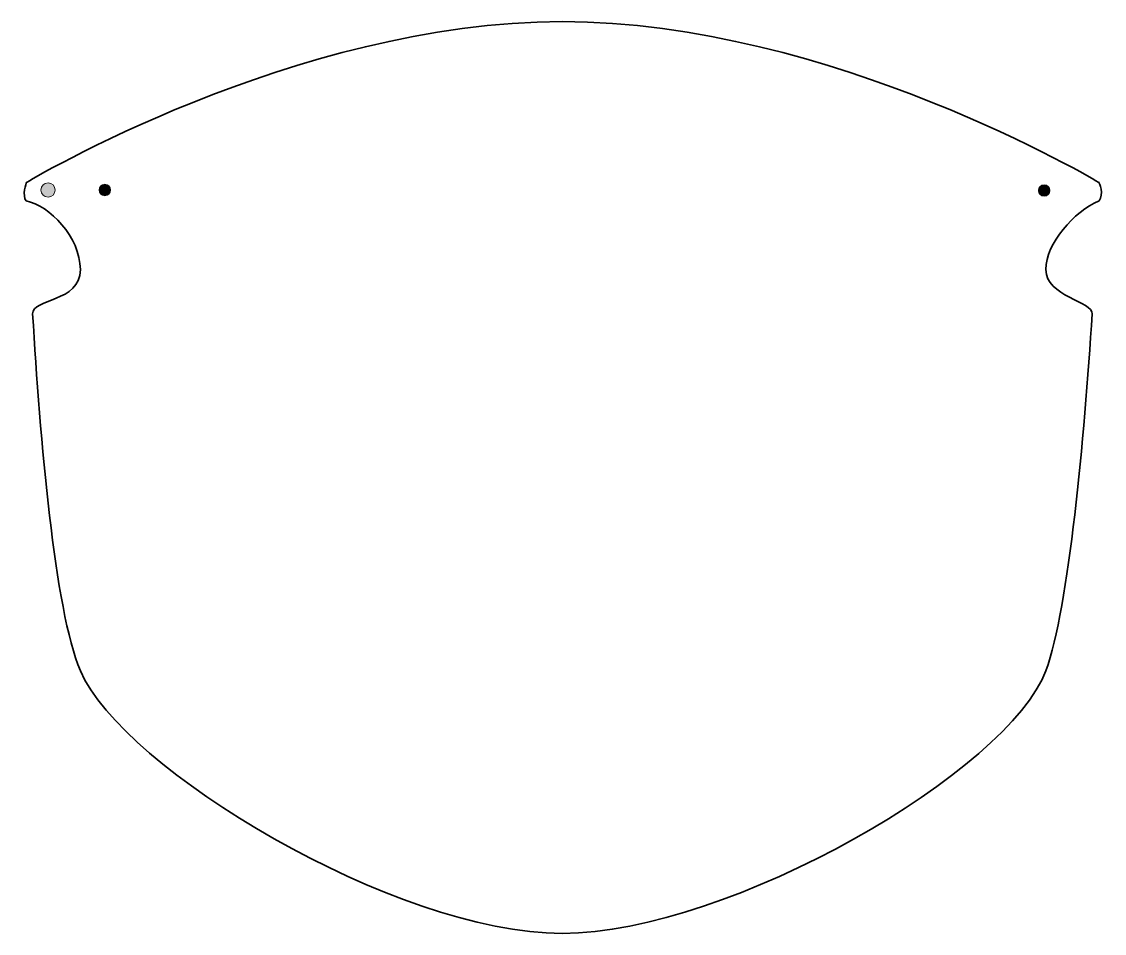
# Model space of a CAD drawing. Header units: millimetres. Extents: x 22 to 404, y -654 to -332.
import ezdxf

# ---------------------------------------------------------------- set-up
doc = ezdxf.new("R2010")
doc.units = ezdxf.units.MM
doc.header["$MEASUREMENT"] = 0
doc.layers.add('Layer 1', color=7, linetype='Continuous')

# ---------------------------------------------------------------- blocks, each defined once
blk = doc.blocks.new('block 2')
at = {"layer": 'Layer 1', "true_color": 0xe30513}
h = blk.add_hatch(color=12, dxfattribs=at)
h.dxf.hatch_style = 2
edge = h.paths.add_edge_path()
edge.add_spline(control_points=[(33.76, -391.34), (33.76, -392.72), (32.64, -393.84), (31.26, -393.84), (29.88, -393.84), (28.76, -392.72), (28.76, -391.34), (28.76, -389.96), (29.88, -388.84), (31.26, -388.84), (32.64, -388.84), (33.76, -389.96), (33.76, -391.34)], knot_values=[0, 0, 0, 0, 1, 1, 1, 2, 2, 2, 3, 3, 3, 4, 4, 4, 4], degree=3, periodic=1)
h = blk.add_hatch(color=12, dxfattribs=at)
h.dxf.hatch_style = 2
edge = h.paths.add_edge_path()
edge.add_spline(control_points=[(53.28, -391.34), (53.28, -392.44), (52.39, -393.34), (51.28, -393.34), (50.18, -393.34), (49.28, -392.44), (49.28, -391.34), (49.28, -390.23), (50.18, -389.34), (51.28, -389.34), (52.39, -389.34), (53.28, -390.23), (53.28, -391.34)], knot_values=[0, 0, 0, 0, 1, 1, 1, 2, 2, 2, 3, 3, 3, 4, 4, 4, 4], degree=3, periodic=1)
h = blk.add_hatch(color=12, dxfattribs=at)
h.dxf.hatch_style = 2
edge = h.paths.add_edge_path()
edge.add_spline(control_points=[(384.69, -391.53), (384.69, -392.63), (383.79, -393.53), (382.69, -393.53), (381.58, -393.53), (380.69, -392.63), (380.69, -391.53), (380.69, -390.42), (381.58, -389.53), (382.69, -389.53), (383.79, -389.53), (384.69, -390.42), (384.69, -391.53)], knot_values=[0, 0, 0, 0, 1, 1, 1, 2, 2, 2, 3, 3, 3, 4, 4, 4, 4], degree=3, periodic=1)
at = {"layer": 'Layer 1', "color": 179, "lineweight": 35, "true_color": 0x1c1c1b}
blk.add_open_spline([(212.69, -331.95), (307.36, -331.95), (402.03, -388.69), (402.03, -388.69), (402.03, -388.69), (403.91, -392.93), (402.03, -395.16), (393.22, -398.98), (383.28, -410.08), (383.28, -419.44), (383.28, -428.8), (399.93, -430.71), (399.64, -435.08), (396.81, -478.46), (391.42, -538.56), (383.28, -560.9), (370.55, -595.87), (271.9, -653.56), (212.69, -653.56), (153.48, -653.56), (57.35, -595.48), (42.66, -560.9), (33.54, -539.46), (28.41, -478.39), (25.83, -435.08), (25.5, -429.54), (42.66, -431.08), (42.66, -419.44), (42.66, -407.8), (31.64, -396.86), (23.58, -395.16), (21.95, -393.51), (23.62, -388.69), (23.62, -388.69), (23.62, -388.69), (118.02, -331.95), (212.69, -331.95)], degree=3, knots=[0, 0, 0, 0, 1, 1, 1, 2, 2, 2, 3, 3, 3, 4, 4, 4, 5, 5, 5, 6, 6, 6, 7, 7, 7, 8, 8, 8, 9, 9, 9, 10, 10, 10, 11, 11, 11, 12, 12, 12, 12], dxfattribs=at)
at = {"layer": 'Layer 1', "lineweight": 0}
for points in [[(33.76, -391.34), (33.76, -392.72), (32.64, -393.84), (31.26, -393.84), (29.88, -393.84), (28.76, -392.72), (28.76, -391.34), (28.76, -389.96), (29.88, -388.84), (31.26, -388.84), (32.64, -388.84), (33.76, -389.96), (33.76, -391.34)], [(53.28, -391.34), (53.28, -392.44), (52.39, -393.34), (51.28, -393.34), (50.18, -393.34), (49.28, -392.44), (49.28, -391.34), (49.28, -390.23), (50.18, -389.34), (51.28, -389.34), (52.39, -389.34), (53.28, -390.23), (53.28, -391.34)], [(384.69, -391.53), (384.69, -392.63), (383.79, -393.53), (382.69, -393.53), (381.58, -393.53), (380.69, -392.63), (380.69, -391.53), (380.69, -390.42), (381.58, -389.53), (382.69, -389.53), (383.79, -389.53), (384.69, -390.42), (384.69, -391.53)]]:
    blk.add_open_spline(points, degree=3, knots=[0, 0, 0, 0, 1, 1, 1, 2, 2, 2, 3, 3, 3, 4, 4, 4, 4], dxfattribs=at)

msp = doc.modelspace()

# ---------------------------------------------------------------- block references
at = {"layer": 'Layer 1'}
msp.add_blockref('block 2', (0, 0), dxfattribs=at)

doc.saveas('drawing.dxf')
